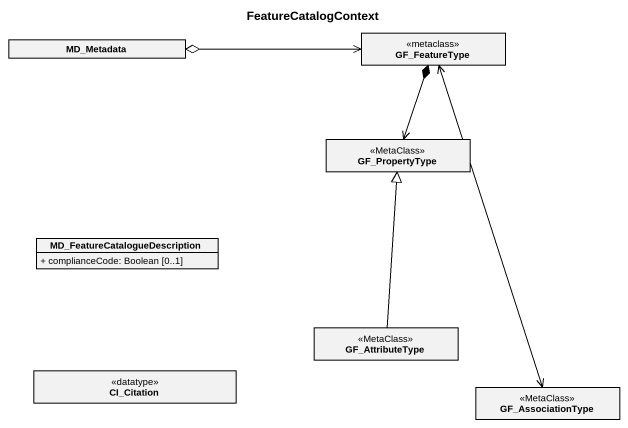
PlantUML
@startuml
title FeatureCatalogContext
hide circle
hide empty members
skinparam classAttributeIconSize 0
class MD_Metadata
class GF_FeatureType <<metaclass>>
class GF_PropertyType <<MetaClass>>
class "MD_FeatureCatalogueDescription" as MD_FeatureCatalogueDescripti {
  + complianceCode: Boolean [0..1]
}
class GF_AttributeType <<MetaClass>>
class CI_Citation <<datatype>>
class GF_AssociationType <<MetaClass>>
MD_Metadata o-right-> GF_FeatureType
GF_FeatureType <--> GF_AssociationType
GF_PropertyType <-up-* GF_FeatureType
GF_AttributeType -up-|> GF_PropertyType
@enduml
